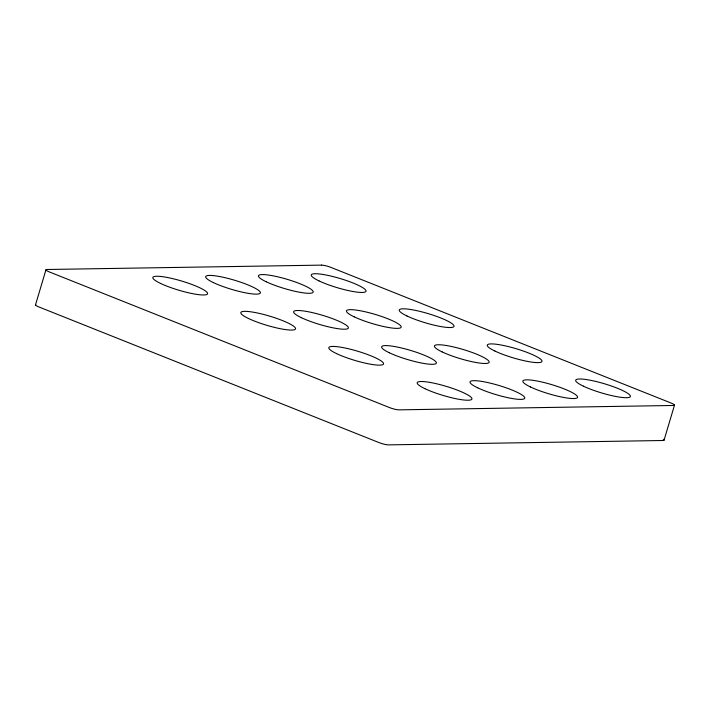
<?xml version="1.0" encoding="UTF-8"?>
<svg xmlns="http://www.w3.org/2000/svg" width="710" height="710" viewBox="0 0 710 710"><rect width="100%" height="100%" fill="white"/><g stroke="black" fill="none" stroke-linecap="round" stroke-linejoin="round"><path stroke-width="1.06" d="M35.5 304.865L45.937 269.844M664.063 440.156L674.5 405.135M663.202 439.277A7.127 1.198 16.6 0 1 663.087 440.502L388.432 444.877A7.127 1.198 16.6 0 1 379.042 442.596L38.819 306.924A7.127 1.198 16.6 0 1 35.766 304.617M321.568 265.123L46.913 269.498A7.127 1.198 16.6 0 0 49.256 271.894L389.488 407.567A7.127 1.198 16.6 0 0 398.869 409.856L673.524 405.472A7.127 1.198 16.6 0 0 671.181 403.076L330.958 267.404A7.127 1.198 16.6 0 0 321.568 265.123M266.161 281.737A28.524 4.801 16.6 0 0 312.151 292.919A28.524 4.801 16.6 0 0 279.207 277.166A28.524 4.801 16.6 0 0 266.161 281.737M354.157 316.82A28.524 4.801 16.6 0 0 400.138 328.002A28.524 4.801 16.6 0 0 367.194 312.249A28.524 4.801 16.6 0 0 354.157 316.82M389.32 352.755A28.524 4.801 16.6 0 0 435.31 363.937A28.524 4.801 16.6 0 0 402.366 348.184A28.524 4.801 16.6 0 0 389.32 352.755M530.539 386.994A28.524 4.801 16.6 0 0 576.529 398.177A28.524 4.801 16.6 0 0 543.585 382.424A28.524 4.801 16.6 0 0 530.539 386.994M477.723 387.829A28.524 4.801 16.6 0 0 523.714 399.02A28.524 4.801 16.6 0 0 490.77 383.258A28.524 4.801 16.6 0 0 477.723 387.829M442.144 351.911A28.524 4.801 16.6 0 0 488.125 363.094A28.524 4.801 16.6 0 0 455.19 347.341A28.524 4.801 16.6 0 0 442.144 351.911M301.333 317.663A28.524 4.801 16.6 0 0 347.323 328.845A28.524 4.801 16.6 0 0 314.379 313.092A28.524 4.801 16.6 0 0 301.333 317.663M213.346 282.571A28.524 4.801 16.6 0 0 259.336 293.762A28.524 4.801 16.6 0 0 226.392 278.009A28.524 4.801 16.6 0 0 213.346 282.571M318.985 280.894A28.524 4.801 16.6 0 0 364.967 292.076A28.524 4.801 16.6 0 0 332.031 276.323A28.524 4.801 16.6 0 0 318.985 280.894M406.972 315.977A28.524 4.801 16.6 0 0 452.962 327.168A28.524 4.801 16.6 0 0 420.018 311.406A28.524 4.801 16.6 0 0 406.972 315.977M336.505 353.589A28.524 4.801 16.6 0 0 382.495 364.78A28.524 4.801 16.6 0 0 349.551 349.018A28.524 4.801 16.6 0 0 336.505 353.589M583.363 386.151A28.524 4.801 16.6 0 0 629.344 397.334A28.524 4.801 16.6 0 0 596.4 381.581A28.524 4.801 16.6 0 0 583.363 386.151M424.908 388.672A28.524 4.801 16.6 0 0 470.89 399.854A28.524 4.801 16.6 0 0 437.955 384.101A28.524 4.801 16.6 0 0 424.908 388.672M494.959 351.068A28.524 4.801 16.6 0 0 540.949 362.251A28.524 4.801 16.6 0 0 508.005 346.498A28.524 4.801 16.6 0 0 494.959 351.068M248.518 318.506A28.524 4.801 16.6 0 0 294.508 329.688A28.524 4.801 16.6 0 0 261.564 313.935A28.524 4.801 16.6 0 0 248.518 318.506M160.531 283.414A28.524 4.801 16.6 0 0 206.512 294.606A28.524 4.801 16.6 0 0 173.577 278.844A28.524 4.801 16.6 0 0 160.531 283.414"/></g></svg>
